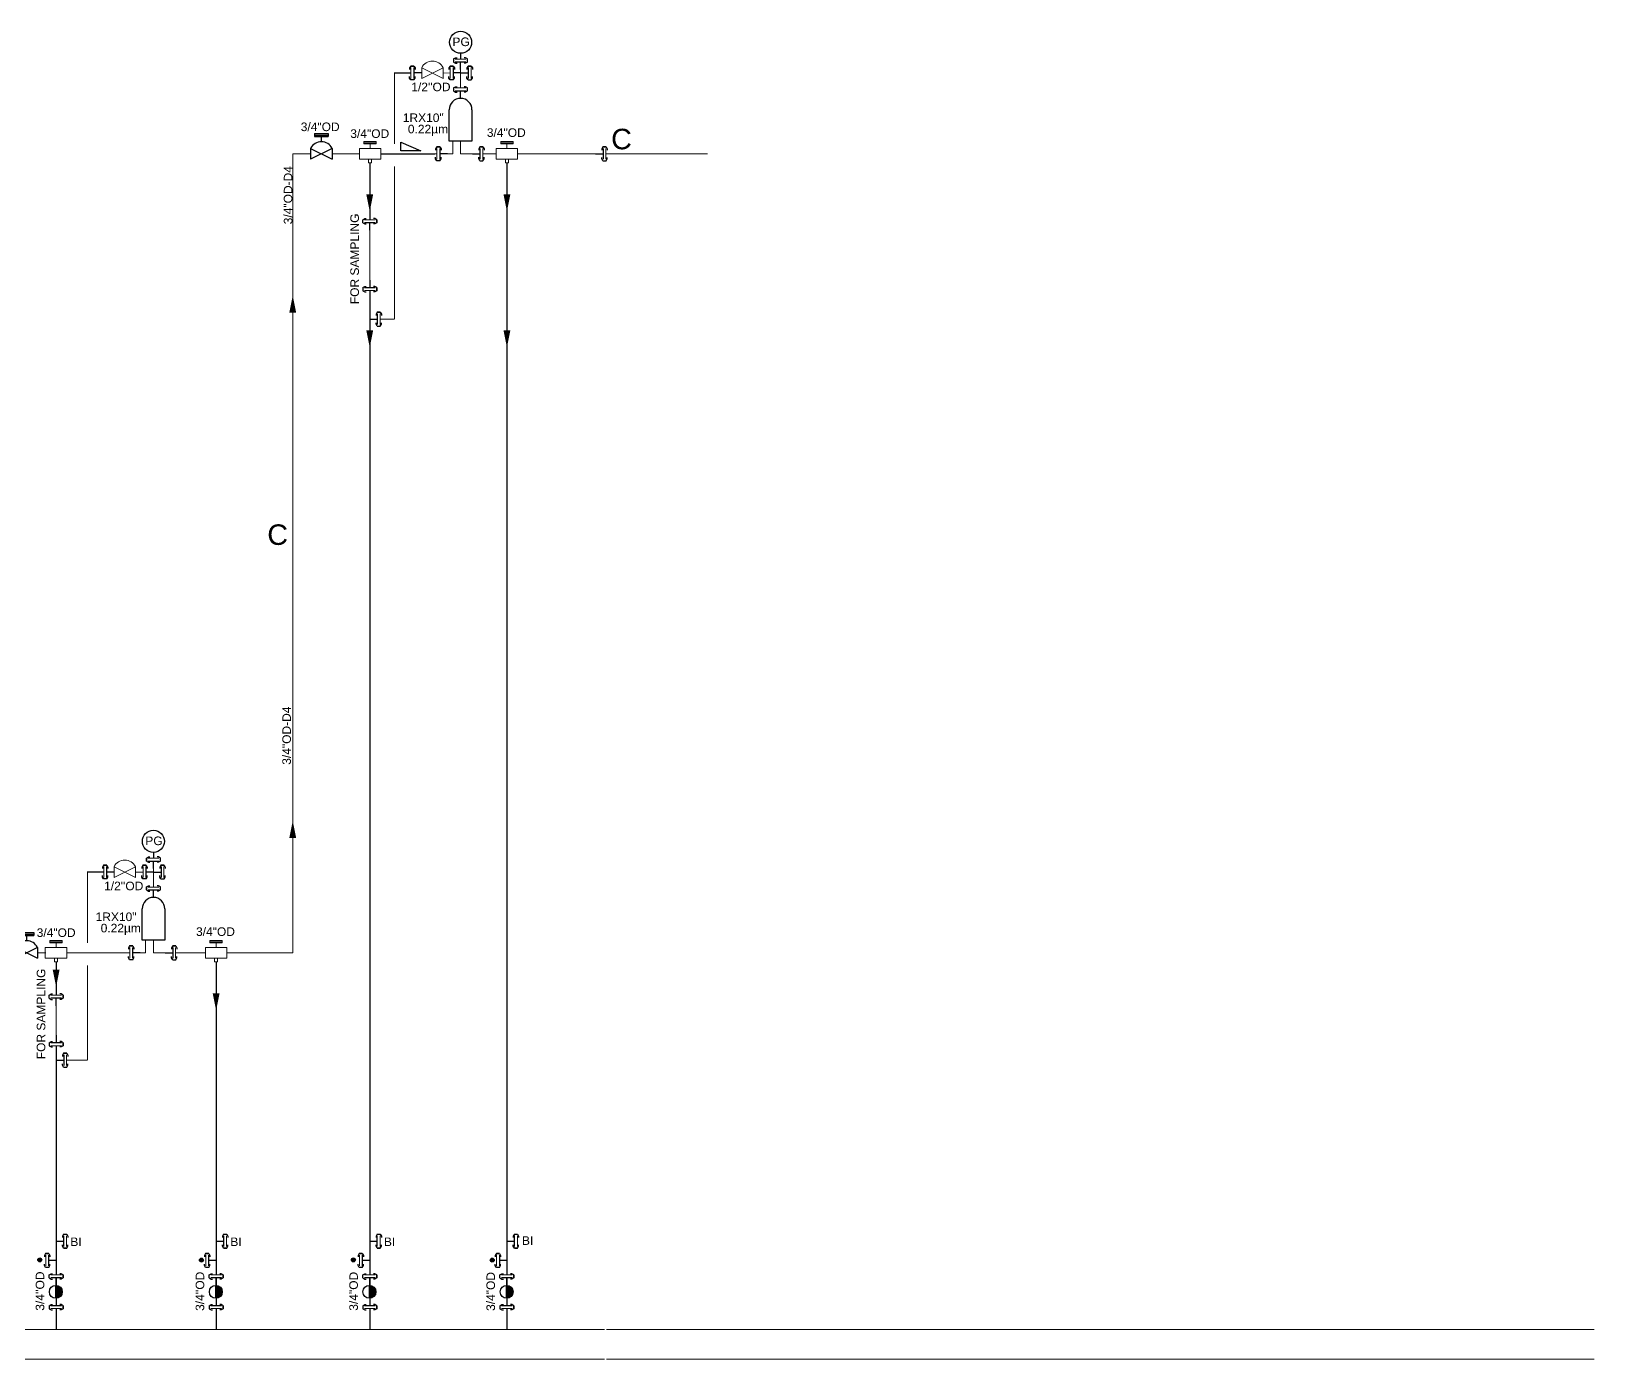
# Model space of a CAD drawing. Header units: inches. Extents: x 14435 to 21465, y 2728 to 7693.
# Drawn here: x 15823 to 16551, y 5577 to 6196 of the extents above; entities that cross this region are included whole.
import ezdxf

# ---------------------------------------------------------------- set-up
doc = ezdxf.new("R2010")
doc.units = ezdxf.units.IN
doc.header["$MEASUREMENT"] = 0
doc.linetypes.add('ACAD_ISO04W100', pattern=[30.5, 24, -3, 0.5, -3])
doc.linetypes.add('DASHED', pattern=[0.75, 0.5, -0.25])
for name, color, linetype in [('3', 6, 'Continuous'), ('P---AGITD-TEXT-25-35', 2, 'Continuous'), ('P---PFLGD------', 7, 'Continuous'), ('P---PFLTD------', 7, 'Continuous'), ('P---PLINB-CND012', 7, 'Continuous'), ('P---PLINB-DR-A014', 7, 'Continuous'), ('P---PLINB-DRH024', 7, 'Continuous'), ('P---PLINB-DRH049', 7, 'Continuous'), ('P---PLINB-DRH083', 7, 'Continuous'), ('P---PLINB-DRH124', 7, 'Continuous'), ('P---PLINB-DRH128', 7, 'Continuous'), ('P---PLINB-HCUR003', 7, 'Continuous'), ('P---PLINB-PRO012', 7, 'Continuous'), ('P---PLIND-TEXT-25-35', 7, 'Continuous'), ('P---STRND------', 7, 'Continuous'), ('P---TANKB-V06', 7, 'Continuous')]:
    doc.layers.add(name, color=color, linetype=linetype)
doc.layers.add('Layer4', color=7, linetype='Continuous', true_color=0xffffff)
doc.layers.add('Valve', color=6, linetype='Continuous', lineweight=25)
doc.styles.add('ARIAL', font='arial.ttf', dxfattribs={"height": 4})
doc.styles.get("Standard").update_dxf_attribs({"font": 'arial.ttf'})

# ---------------------------------------------------------------- blocks, each defined once
blk = doc.blocks.new('rgyjryjyfrjfhjgfgj')
at = {"color": 0, "linetype": 'ByBlock'}
for p, q in [((716.48, 396.87), (717.39, 397.41)), ((716.48, 396.87), (716.48, 395.42)), ((716.48, 395.42), (717.39, 394.88)), ((717.39, 397.41), (718.05, 397.41)), ((717.39, 394.88), (718.05, 394.88)), ((722.07, 397.41), (721.4, 397.41)), ((722.07, 394.88), (721.4, 394.88)), ((722.97, 396.87), (722.07, 397.41)), ((722.97, 395.42), (722.07, 394.88)), ((722.97, 395.42), (722.97, 396.87))]:
    blk.add_line(p, q, dxfattribs=at)
at = {"color": 6, "linetype": 'ByBlock'}
blk.add_line((719.73, 391.95), (719.73, 395.48), dxfattribs=at)
at = {"color": 1, "linetype": 'ByBlock', "lineweight": 15}
blk.add_lwpolyline([(717.23, 396.8), (722.23, 396.8)], dxfattribs=at)
at = {"color": 6, "linetype": 'ByBlock'}
blk.add_lwpolyline([(717.23, 395.48), (722.23, 395.48)], dxfattribs=at)
blk = doc.blocks.new('phi_15906742612')
at = {"color": 0, "linetype": 'ByBlock'}
blk.add_line((-3.24, 3.47), (-3.24, 4.92), dxfattribs=at)
blk.add_blockref('rgyjryjyfrjfhjgfgj', (-719.73, -391.95), dxfattribs=at)
at = {"flags": 1}
for p, rotation in [((0, 4.85), 90), ((0, 0), 270)]:
    blk.add_attdef('PHI_CONNECTIONPOINT', p, '', height=0.1, rotation=rotation, dxfattribs=at)
blk = doc.blocks.new('phi_15907460624')
at = {"color": 0, "linetype": 'ByBlock'}
blk.add_line((-3.24, 3.47), (-3.24, 4.92), dxfattribs=at)
blk.add_blockref('rgyjryjyfrjfhjgfgj', (-719.73, -391.95), dxfattribs=at)
at = {"flags": 1}
for p, rotation in [((0, 4.85), 90), ((0, 0), 270)]:
    blk.add_attdef('PHI_CONNECTIONPOINT', p, '', height=0.1, rotation=rotation, dxfattribs=at)
blk = doc.blocks.new('phi_15825218758')
at = {"color": 0, "linetype": 'ByBlock'}
blk.add_line((-3.24, 3.47), (-3.24, 4.92), dxfattribs=at)
blk.add_blockref('rgyjryjyfrjfhjgfgj', (-719.73, -391.95), dxfattribs=at)
at = {"flags": 1}
for p, rotation in [((0, 4.85), 90), ((0, 0), 270)]:
    blk.add_attdef('PHI_CONNECTIONPOINT', p, '', height=0.1, rotation=rotation, dxfattribs=at)
blk = doc.blocks.new('phi_159075992917')
at = {"color": 0, "linetype": 'ByBlock'}
for p, q in [((-5.27, 0), (-5.27, 14.69)), ((5.27, 14.69), (5.27, 0)), ((5.27, 0), (-5.27, 0))]:
    blk.add_line(p, q, dxfattribs=at)
blk.add_arc((0, 14.69), 5.27, 0, 180, dxfattribs=at)
at = {"flags": 1}
for p, rotation in [((0, 19.96), 90), ((0, 0), 270), ((3.7, 0), 270)]:
    blk.add_attdef('PHI_CONNECTIONPOINT', p, '', height=0.1, rotation=rotation, dxfattribs=at)
at = {"color": 7}
for tag, p in [('CODE', (10.48, 12.92)), ('SIZE1_PRAJ', (9.13, 8.87)), ('USER1', (9.94, 4.28))]:
    blk.add_attdef(tag, p, '', height=3.5, dxfattribs=at)
blk = doc.blocks.new('phi_159076572410')
at = {"color": 0, "linetype": 'ByBlock'}
blk.add_line((0, 3.89), (0, 1.19), dxfattribs=at)
blk.add_circle((0, 9.03), 5.14, dxfattribs=at)
blk.add_text('PG', height=4, rotation=360, dxfattribs=at).set_placement((-3.8, 7.26))
at = {"color": 7}
blk.add_attdef('DEVICE', (1.95, 15.77), '', height=3.5, rotation=90.01214, dxfattribs=at)
at = {"flags": 1}
for tag in ['PHI_CONNECTIONPOINT', 'PHI_INSERTPOINT']:
    blk.add_attdef(tag, (0, 1.19), '', height=0.1, rotation=270, dxfattribs=at)
blk = doc.blocks.new('HH')
at = {"color": 6, "lineweight": 0}
blk.add_arc((-6320.38, -29539.12), 5.59, 26.56505, 153.43495, dxfattribs=at)
at = {"layer": 'Valve', "lineweight": 0}
for p, q in [((-6325.38, -29536.62), (-6325.38, -29541.62)), ((-6325.38, -29536.62), (-6315.38, -29541.62)), ((-6315.38, -29536.62), (-6325.38, -29541.62)), ((-6315.38, -29536.62), (-6315.38, -29541.62))]:
    blk.add_line(p, q, dxfattribs=at)
blk = doc.blocks.new('HFD')
at = {"layer": 'Valve', "lineweight": 0}
for p, q in [((-5656.6, -9761.59), (-5650.86, -9761.59)), ((-5656.6, -9761.59), (-5656.6, -9762.64)), ((-5656.6, -9762.14), (-5650.86, -9762.14)), ((-5656.6, -9762.64), (-5650.86, -9762.64)), ((-5653.73, -9764.78), (-5653.73, -9762.64)), ((-5650.86, -9762.64), (-5650.86, -9761.59)), ((-5658.73, -9764.78), (-5658.73, -9769.78)), ((-5658.73, -9764.78), (-5648.73, -9764.78)), ((-5658.73, -9769.78), (-5648.73, -9769.78)), ((-5648.73, -9764.78), (-5648.73, -9769.78))]:
    blk.add_line(p, q, dxfattribs=at)
blk.add_lwpolyline([(-5654.42, -9769.78), (-5653.04, -9769.78), (-5653.04, -9771.45), (-5654.42, -9771.45)], close=True, dxfattribs=at)
blk = doc.blocks.new('ST1')
at = {"linetype": 'ByBlock'}
h = blk.add_hatch(color=0, dxfattribs=at)
h.dxf.hatch_style = 1
h.paths.add_polyline_path([(289.45, -286.11), (289.45, -291.11, 0.414214), (291.95, -288.61, 0.414214)])
at = {"color": 0, "linetype": 'ByBlock'}
blk.add_line((289.45, -291.11), (289.45, -286.11), dxfattribs=at)
blk.add_circle((289.45, -288.61), 2.5, dxfattribs=at)
blk = doc.blocks.new('phi_159068256460')
at = {"color": 0, "linetype": 'ByBlock', "xscale": 1.2, "yscale": 1.2, "zscale": 1.2}
blk.add_blockref('ST1', (-347.34, 343.33), dxfattribs=at)
at = {"extrusion": (7.4988e-33, 1.22465e-16, -1), "flags": 1}
for tag, p, rotation in [('PHI_CONNECTIONPOINT', (0, -0.19), 90), ('PHI_CONNECTIONPOINT', (0, -6), 270), ('PHI_INSERTPOINT', (0, -6), 180)]:
    blk.add_attdef(tag, p, '', height=0.1, rotation=rotation, dxfattribs=at)
at = {"color": 7}
for tag, p in [('CODE', (4.53, -2.75)), ('DN1', (6.61, -7.4))]:
    blk.add_attdef(tag, p, '', height=3.5, dxfattribs=at)
blk = doc.blocks.new('phi_159197499513')
at = {"color": 0, "linetype": 'ByBlock'}
blk.add_line((-3.24, 3.47), (-3.24, 4.92), dxfattribs=at)
blk.add_blockref('rgyjryjyfrjfhjgfgj', (-719.73, -391.95), dxfattribs=at)
at = {"flags": 1}
for p, rotation in [((0, 4.85), 90), ((0, 0), 270)]:
    blk.add_attdef('PHI_CONNECTIONPOINT', p, '', height=0.1, rotation=rotation, dxfattribs=at)
blk = doc.blocks.new('SR')
at = {"layer": '3', "color": 5, "linetype": 'Continuous'}
for p, q in [((2.64, 1.5), (2.64, 4.5)), ((2.64, 4.5), (9.64, 1.5)), ((9.64, 1.5), (2.64, 1.5))]:
    blk.add_line(p, q, dxfattribs=at)
blk = doc.blocks.new('ADV')
at = {"color": 6}
blk.add_arc((1709.4, 811.99), 5.59, 26.56505, 153.43495, dxfattribs=at)
at = {"layer": 'Valve'}
for p, q in [((1706.18, 821.46), (1712.63, 821.46)), ((1706.18, 821.46), (1706.18, 819.98)), ((1706.18, 820.72), (1712.63, 820.72)), ((1706.18, 819.98), (1712.63, 819.98)), ((1709.4, 817.58), (1709.4, 819.98)), ((1712.63, 821.46), (1712.63, 819.98)), ((1704.4, 814.49), (1704.4, 809.49)), ((1714.4, 814.49), (1704.4, 809.49)), ((1704.4, 814.49), (1714.4, 809.49)), ((1714.4, 814.49), (1714.4, 809.49))]:
    blk.add_line(p, q, dxfattribs=at)
blk = doc.blocks.new('phi_159068224056')
at = {"color": 0, "linetype": 'ByBlock'}
blk.add_blockref('ADV', (-1709.4, -811.99), dxfattribs=at)
at = {"flags": 1}
blk.add_attdef('PHI_CONNECTIONPOINT', (-5, 0), '', height=0.1, rotation=180, dxfattribs=at)
for tag, p in [('PHI_INSERTPOINT', (0, 0)), ('PHI_CONNECTIONPOINT', (5, 0))]:
    blk.add_attdef(tag, p, '', height=0.1, dxfattribs=at)
at = {"color": 7}
for tag, p in [('PRJ_TAG_B', (-12.54, -6.47)), ('DNCALC', (-8.39, -11.88))]:
    blk.add_attdef(tag, p, '', height=3.5, dxfattribs=at)

msp = doc.modelspace()

# ---------------------------------------------------------------- hatches: boundary and pattern name
h = msp.add_hatch(color=256)
h.dxf.hatch_style = 1
h.paths.add_polyline_path([(15827.59, 5623.69, 1), (15825.74, 5623.69, 1)])
h = msp.add_hatch(color=256)
h.dxf.hatch_style = 1
h.paths.add_polyline_path([(15902.95, 5623.57, 1), (15901.1, 5623.57, 1)])
h = msp.add_hatch(color=256)
h.dxf.hatch_style = 1
h.paths.add_polyline_path([(15973.76, 5623.69, 1), (15971.91, 5623.69, 1)])
h = msp.add_hatch(color=256)
h.dxf.hatch_style = 1
h.paths.add_polyline_path([(16038.48, 5623.57, 1), (16036.63, 5623.57, 1)])

# ---------------------------------------------------------------- linework, layer by layer
at = {"color": 6, "lineweight": 0}
for p, q in [((16014.49, 6176.71), (16017.96, 6176.73)), ((15871.31, 5804.39), (15874.78, 5804.41))]:
    msp.add_line(p, q, dxfattribs=at)
at = {"lineweight": 0}
for p, q in [((16022.81, 6178.33), (16022.81, 6169.74)), ((16022.81, 6168.42), (16022.81, 6165.08)), ((16019.16, 6144.93), (16019.16, 6139.1)), ((16022.81, 6144.93), (16022.81, 6139.1)), ((15879.64, 5806.01), (15879.64, 5797.42)), ((15879.64, 5796.1), (15879.64, 5792.76)), ((15875.98, 5772.61), (15875.98, 5766.78)), ((15879.64, 5772.61), (15879.64, 5766.78))]:
    msp.add_line(p, q, dxfattribs=at)
at = {"linetype": 'DASHED', "ltscale": 15, "const_width": 0.5}
for points in [[(15999.63, 6176.73), (15992.04, 6176.73), (15992.04, 6143.59)], [(15992.04, 6133.21), (15992.04, 6062.06)], [(15980.45, 6076.64), (15980.45, 6106.98)], [(15992.04, 6062.06), (15985.3, 6062.06)], [(15834.27, 5724.82), (15834.27, 5745.65)]]:
    msp.add_lwpolyline(points, dxfattribs=at)
at = {"linetype": 'DASHED', "ltscale": 15, "const_width": 0.5, "elevation": 0}
for points in [[(15856.46, 5804.41), (15848.87, 5804.41), (15848.87, 5771.27)], [(15848.87, 5760.89), (15848.87, 5716.74)], [(15848.87, 5716.74), (15839.12, 5716.74)]]:
    msp.add_lwpolyline(points, dxfattribs=at)
for centre in [(15826.66, 5623.69), (15902.02, 5623.57), (15972.83, 5623.69), (16037.55, 5623.57)]:
    msp.add_circle(centre, 0.926)
at = {"layer": 'P---PLINB-CND012', "color": 230, "linetype": 'ACAD_ISO04W100', "ltscale": 0.5, "const_width": 0.5, "elevation": 1.35}
for points in [[(15120.28, 5591.26), (16089.89, 5591.26)], [(16090.65, 5591.26), (16551.15, 5591.27)]]:
    msp.add_lwpolyline(points, dxfattribs=at)
at = {"layer": 'P---PLINB-DR-A014', "color": 7, "linetype": 'Continuous', "elevation": 1.35}
for points in [[(15834.28, 5611.8), (15834.28, 5605.81)], [(15908.86, 5611.8), (15908.86, 5605.81)], [(15980.45, 5611.8), (15980.45, 5605.81)], [(16044.39, 5611.8), (16044.39, 5605.81)]]:
    msp.add_lwpolyline(points, dxfattribs=at).dxf.unprotected_set("ltscale", 0)
at = {"layer": 'P---PLINB-DRH024', "color": 7, "linetype": 'Continuous', "ltscale": 0.1}
for points, elevation in [([(15980.45, 6134.93), (15980.45, 6108.29)], 0.16), ([(16044.39, 6134.93), (16044.39, 5630.21)], 0.16), ([(15980.45, 6075.32), (15980.45, 5630.21)], 0.16), ([(15834.27, 5762.61), (15834.27, 5746.97)], 0.16), ([(15908.85, 5762.61), (15908.86, 5630.21)], 0.16), ([(15834.27, 5723.5), (15834.28, 5630.21)], 0.16), ([(15834.28, 5632.3), (15834.28, 5616.66)], 1.35), ([(15908.86, 5632.3), (15908.86, 5616.66)], 1.35), ([(15980.45, 5632.3), (15980.45, 5616.66)], 1.35), ([(16044.39, 5632.3), (16044.39, 5616.66)], 1.35), ([(15834.28, 5623.38), (15834.28, 5616.66)], 1.35), ([(15908.86, 5623.38), (15908.86, 5616.66)], 1.35), ([(15980.45, 5623.38), (15980.45, 5616.66)], 1.35), ([(16044.39, 5623.38), (16044.39, 5616.66)], 1.35), ([(15834.28, 5615.34), (15834.28, 5611.68)], 1.35), ([(15834.28, 5615.34), (15834.28, 5602.27)], 1.35), ([(15908.86, 5615.34), (15908.86, 5611.68)], 1.35), ([(15908.86, 5615.34), (15908.86, 5602.27)], 1.35), ([(15980.45, 5615.34), (15980.45, 5611.68)], 1.35), ([(15980.45, 5615.34), (15980.45, 5602.27)], 1.35), ([(16044.39, 5615.34), (16044.39, 5611.68)], 1.35), ([(16044.39, 5615.34), (16044.39, 5602.27)], 1.35), ([(15834.28, 5600.95), (15834.28, 5591.26)], 1.35), ([(15908.86, 5600.95), (15908.86, 5591.1)], 1.35), ([(15980.45, 5600.95), (15980.45, 5591.26)], 1.35), ([(16044.39, 5600.95), (16044.39, 5591.1)], 1.35)]:
    msp.add_lwpolyline(points, dxfattribs=dict(at, elevation=elevation))
for points in [[(15978.83, 6056.88), (15980.45, 6048.88), (15982.06, 6056.88)], [(16042.78, 6056.88), (16044.39, 6048.88), (16046, 6056.88)]]:
    msp.add_solid(points, dxfattribs=at)
at = {"layer": 'P---PLINB-DRH083', "color": 240, "linetype": 'ACAD_ISO04W100', "ltscale": 0.5, "const_width": 0.5}
for points in [[(15086.48, 5577.41), (16089.89, 5577.41)], [(16090.65, 5577.41), (16551.15, 5577.48)]]:
    msp.add_lwpolyline(points, dxfattribs=at)
at = {"layer": 'P---PLINB-DRH124', "color": 7, "linetype": 'Continuous', "ltscale": 0.1}
for points in [[(15978.83, 6120.25), (15980.44, 6112.25), (15982.06, 6120.25)], [(16042.78, 6120.25), (16044.39, 6112.25), (16046, 6120.25)], [(15832.66, 5758.93), (15834.27, 5750.93), (15835.88, 5758.93)], [(15907.24, 5747.93), (15908.85, 5739.93), (15910.46, 5747.93)]]:
    msp.add_solid(points, dxfattribs=at)
at = {"layer": 'P---PLINB-PRO012', "color": 4, "linetype": 'Continuous', "lineweight": 0, "ltscale": 0.1}
for p, q in [((15944.56, 5952.94), (15944.56, 6139.1)), ((15952.9, 6139.1), (15944.56, 6139.1)), ((15975.63, 6139.1), (15962.9, 6139.1)), ((15975.63, 6139.1), (15962.9, 6139.1)), ((16011.76, 6139.1), (15985.44, 6139.1)), ((16011.76, 6139.1), (15985.63, 6139.1)), ((16033.16, 6139.1), (16039.39, 6139.1)), ((16088.68, 6139.1), (16049.39, 6139.1)), ((16137.82, 6139.1), (16090.54, 6139.1)), ((15944.56, 5766.78), (15944.56, 5952.94)), ((15825.58, 5766.78), (15829.45, 5766.78)), ((15839.45, 5766.78), (15868.59, 5766.78)), ((15839.45, 5766.78), (15868.59, 5766.78)), ((15889.98, 5766.78), (15904.03, 5766.78)), ((15904.03, 5766.78), (15889.98, 5766.78)), ((15889.98, 5766.78), (15903.85, 5766.78)), ((15914.03, 5766.78), (15944.56, 5766.78))]:
    msp.add_line(p, q, dxfattribs=at)
at = {"layer": 'P---PLINB-PRO012', "color": 4, "linetype": 'Continuous', "ltscale": 0.1}
msp.add_line((15985.44, 6139.09), (16010.79, 6139.1), dxfattribs=at)
at = {"layer": 'P---PLINB-PRO012', "color": 4, "linetype": 'Continuous', "lineweight": 0, "ltscale": 0.1}
for points in [[(16013.08, 6139.1), (16019.16, 6139.1)], [(16022.81, 6139.1), (16031.84, 6139.1)]]:
    msp.add_lwpolyline(points, dxfattribs=at)
at = {"layer": 'P---PLINB-PRO012', "color": 4, "linetype": 'Continuous', "lineweight": 0, "ltscale": 0.1, "elevation": 0}
for points in [[(15869.91, 5766.78), (15875.98, 5766.78)], [(15879.64, 5766.78), (15888.67, 5766.78)]]:
    msp.add_lwpolyline(points, dxfattribs=at)
at = {"layer": 'P---PLINB-PRO012', "color": 4, "linetype": 'Continuous', "lineweight": 0, "ltscale": 0.1}
for points in [[(15942.95, 6065), (15944.56, 6073), (15946.18, 6065)], [(15942.95, 5820.21), (15944.56, 5828.21), (15946.18, 5820.21)]]:
    msp.add_solid(points, dxfattribs=at)

# ---------------------------------------------------------------- block references
at = {"lineweight": 0}
for p in [(22330.05, 35715.83), (22186.66, 35343.51)]:
    msp.add_blockref('HH', p, dxfattribs=at)
at = {"color": 1}
for p in [(21634.36, 15906.38), (21698.12, 15906.38), (21487.97, 15534.06), (21562.55, 15534.06)]:
    msp.add_blockref('HFD', p, dxfattribs=at)
at = {"color": 9, "xscale": 1.33333333333341, "yscale": 1.33333333333341, "zscale": 1.33333333333341}
msp.add_blockref('SR', (15991.42, 6138.52), dxfattribs=at)
at = {"layer": 'P---PFLGD------', "lineweight": 0, "xscale": -1}
for p in [(15980.45, 6103.44), (15834.27, 5742.12)]:
    msp.add_blockref('phi_159197499513', p, dxfattribs=at)
at = {"layer": 'P---PFLGD------', "lineweight": 0, "rotation": 180}
for p in [(15980.45, 6080.17), (15834.27, 5728.35)]:
    msp.add_blockref('phi_159197499513', p, dxfattribs=at)
at = {"layer": 'P---PFLTD------'}
for p in [(15834.13, 5611.8), (15908.71, 5611.8), (15980.3, 5611.8), (16044.24, 5611.8)]:
    msp.add_blockref('phi_159068256460', p, dxfattribs=at)
at = {"layer": 'P---PLINB-DR-A014', "xscale": -1}
for p in [(15834.28, 5611.8), (15908.86, 5611.8), (15980.45, 5611.8), (16044.39, 5611.8)]:
    msp.add_blockref('phi_15906742612', p, dxfattribs=at)
at = {"layer": 'P---PLINB-DR-A014', "rotation": 180}
for p in [(15834.28, 5605.81), (15908.86, 5605.81), (15980.45, 5605.81), (16044.39, 5605.81)]:
    msp.add_blockref('phi_15906742612', p, dxfattribs=at)
at = {"layer": 'P---PLINB-DRH024', "xscale": -1, "rotation": 90}
for p in [(15834.28, 5623.38), (15908.86, 5623.38), (15980.45, 5623.38), (16044.39, 5623.38)]:
    msp.add_blockref('phi_15907460624', p, dxfattribs=at)
at = {"layer": 'P---PLINB-DRH049', "lineweight": 0, "xscale": -1, "rotation": 90}
for p in [(16004.49, 6176.73), (16022.81, 6176.73), (15861.31, 5804.41), (15879.64, 5804.41)]:
    msp.add_blockref('phi_15907460624', p, dxfattribs=at)
at = {"layer": 'P---PLINB-DRH049', "lineweight": 0, "rotation": 270}
for p in [(16022.81, 6176.73), (15879.64, 5804.41)]:
    msp.add_blockref('phi_15907460624', p, dxfattribs=at)
at = {"layer": 'P---PLINB-DRH128', "xscale": -1, "rotation": 270}
for p in [(15834.28, 5632.43), (15908.86, 5632.43), (15980.45, 5632.43), (16044.39, 5632.43)]:
    msp.add_blockref('phi_15825218758', p, dxfattribs=at)
at = {"layer": 'P---PLINB-HCUR003'}
for p, rotation in [((16085.68, 6139.1), 269.9769685061095), ((15980.44, 6062.06), 270), ((15834.27, 5716.74), 270)]:
    msp.add_blockref('phi_15906742612', p, dxfattribs=dict(at, rotation=rotation))
at = {"layer": 'P---PLINB-PRO012', "lineweight": 0}
for name, p in [('phi_159076572410', (16022.81, 6182)), ('phi_15907460624', (16022.81, 6178.33)), ('phi_15907460624', (16022.81, 6164.89)), ('phi_159076572410', (15879.64, 5809.68)), ('phi_15907460624', (15879.64, 5806.01)), ('phi_15907460624', (15879.64, 5792.57))]:
    msp.add_blockref(name, p, dxfattribs=at)
at = {"layer": 'P---PLINB-PRO012', "lineweight": 0, "xscale": -1, "rotation": 90}
for p in [(16016.62, 6139.1), (15873.44, 5766.78)]:
    msp.add_blockref('phi_15907460624', p, dxfattribs=at)
at = {"layer": 'P---PLINB-PRO012', "lineweight": 0, "rotation": 270}
for p in [(16028.3, 6139.1), (15885.13, 5766.78)]:
    msp.add_blockref('phi_15907460624', p, dxfattribs=at)
at = {"layer": 'P---STRND------', "lineweight": 0}
for p in [(16022.81, 6144.93), (15879.64, 5772.61)]:
    msp.add_blockref('phi_159075992917', p, dxfattribs=at)
at = {"layer": 'P---TANKB-V06'}
for p in [(15957.9, 6139.1), (15820.58, 5766.78)]:
    msp.add_blockref('phi_159068224056', p, dxfattribs=at)

# ---------------------------------------------------------------- texts
at = {"char_height": 4, "attachment_point": 1}
for insert in [(15840.9, 5634.11), (15915.48, 5634.11), (15987.06, 5634.11), (16051.4, 5634.68)]:
    msp.add_mtext_dynamic_manual_height_columns('BI', width=6.3226, gutter_width=12.5, heights=[0], dxfattribs=dict(at, insert=insert))
at = {"layer": 'Layer4', "color": 7, "style": 'ARIAL'}
for s, p in [('1RX10" ', (15995.85, 6153.88)), ('0.22µm', (15998.22, 6148.61)), ('1RX10" ', (15852.68, 5781.56)), ('0.22µm', (15855.04, 5776.29))]:
    msp.add_text(s, height=4, dxfattribs=at).set_placement(p)
at = {"layer": 'Layer4', "color": 7, "char_height": 4, "attachment_point": 1, "rotation": 90, "style": 'ARIAL'}
for s, width, gutter_width, insert in [('3/4"OD-D4', 41.8058, 12.5, (15940.39, 6106.23)), ('{\\C1;FOR SAMPLING}', 53.9323, 0.5, (15971.41, 6069)), ('3/4"OD-D4', 41.8058, 12.5, (15939.71, 5854.39)), ('{\\C1;FOR SAMPLING}', 53.9323, 0.5, (15825.24, 5717.18))]:
    msp.add_mtext_dynamic_manual_height_columns(s, width=width, gutter_width=gutter_width, heights=[0], dxfattribs=dict(at, insert=insert))
at = {"layer": 'P---AGITD-TEXT-25-35', "color": 4}
for p in [(16092.97, 6141.18), (15932.7, 5956.84)]:
    msp.add_text('C', height=9.55, dxfattribs=at).set_placement(p)
at = {"layer": 'P---PLIND-TEXT-25-35'}
for s, p in [("1/2''OD", (15999.82, 6168.24)), ('3/4"OD', (15948.29, 6149.65)), ('3/4"OD', (15971.4, 6146.48)), ('3/4"OD', (16035.03, 6146.95)), ("1/2''OD", (15856.64, 5795.92)), ('3/4"OD', (15899.49, 5774.63)), ('3/4"OD', (15825.22, 5774.16))]:
    msp.add_text(s, height=4, dxfattribs=at).set_placement(p)
for s, p in [("3/4''OD", (15828.75, 5600)), ("3/4''OD", (15903.3, 5599.91)), ('3/4"OD', (15974.92, 5600)), ('3/4"OD', (16038.83, 5599.91))]:
    msp.add_text(s, height=4, rotation=90, dxfattribs=at).set_placement(p)

doc.saveas('drawing.dxf')
